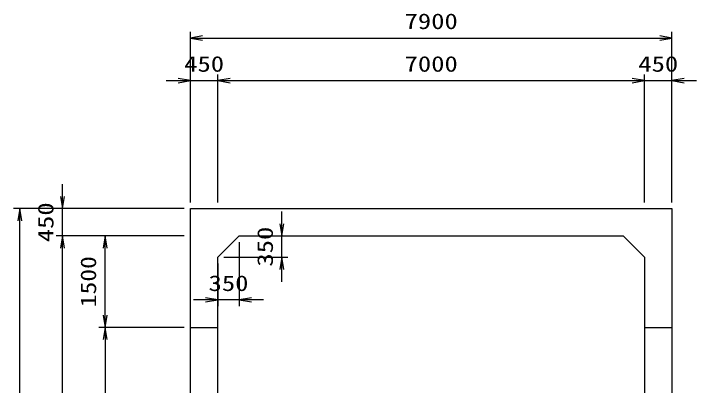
# Model space of a CAD drawing. Units: millimetres at full size. Extents: x 0 to 84100, y 0 to 59400.
# Drawn here: x 35200 to 46400, y 36498 to 42600 of the extents above; entities that cross this region are included whole.
import ezdxf
from ezdxf.enums import TextEntityAlignment as Align

# ---------------------------------------------------------------- set-up
doc = ezdxf.new("R2010")
doc.units = ezdxf.units.MM
doc.layers.add('D-STR-DIM', color=7, linetype='Continuous', lineweight=25)
doc.layers.add('D-STR-STRn', color=1, linetype='Continuous', lineweight=25)
doc.styles.add('ＭＳ ゴシック', font='')
doc.styles.get('ＭＳ ゴシック').set_extended_font_data('MS Gothic')

# ---------------------------------------------------------------- blocks, each defined once
blk = doc.blocks.new('open_arrow')
at = {"color": 0, "linetype": 'Continuous', "lineweight": -2}
blk.add_lwpolyline([(7.5, 1.25), (0, 0), (7.5, -1.25)], dxfattribs=at)

msp = doc.modelspace()

# ---------------------------------------------------------------- linework, layer by layer
at = {"layer": 'D-STR-DIM'}
for p, q in [((38100, 39500), (38100, 42300)), ((46000, 39500), (46000, 42300)), ((38100, 42200), (46000, 42200)), ((38100, 39500), (38100, 41600)), ((38550, 39500), (38550, 41600)), ((38550, 39500), (38550, 41600)), ((45550, 39500), (45550, 41600)), ((45550, 39500), (45550, 41600)), ((46000, 39500), (46000, 41600)), ((37700, 41500), (38950, 41500)), ((38550, 41500), (45550, 41500)), ((45150, 41500), (46400, 41500)), ((36000, 38550), (36000, 39800)), ((38000, 39400), (35200, 39400)), ((35300, 32400), (35300, 39400)), ((38000, 39400), (35900, 39400)), ((39600, 38200), (39600, 39350)), ((38000, 38950), (35900, 38950)), ((38000, 38950), (35900, 38950)), ((36000, 32950), (36000, 38950)), ((38000, 38950), (36600, 38950)), ((36700, 37450), (36700, 38950)), ((39000, 38950), (39700, 38950)), ((38900, 38850), (38900, 37800)), ((38650, 38600), (39700, 38600)), ((38550, 38500), (38550, 37800)), ((39300, 37900), (38150, 37900)), ((38000, 37450), (36600, 37450)), ((38000, 37450), (36600, 37450)), ((36700, 37450), (36700, 32950))]:
    msp.add_line(p, q, dxfattribs=at)
at = {"layer": 'D-STR-STRn'}
for p, q in [((38100, 39400), (46000, 39400)), ((38100, 32400), (38100, 39400)), ((46000, 39400), (46000, 32400)), ((38550, 38600), (38900, 38950)), ((38900, 38950), (45200, 38950)), ((45200, 38950), (45550, 38600)), ((38550, 33300), (38550, 38600)), ((45550, 38600), (45550, 33300)), ((38100, 37450), (38550, 37450)), ((45550, 37450), (46000, 37450))]:
    msp.add_line(p, q, dxfattribs=at)

# ---------------------------------------------------------------- block references
at = {"layer": 'D-STR-DIM', "xscale": 26.7, "yscale": 26.7}
for p in [(38100, 42200), (38550, 41500), (38550, 41500), (46000, 41500), (38900, 37900)]:
    msp.add_blockref('open_arrow', p, dxfattribs=at)
for p, rotation in [((46000, 42200), 180), ((38100, 41500), 180), ((45550, 41500), 180), ((45550, 41500), 180), ((36000, 39400), 90), ((35300, 39400), 270), ((39600, 38950), 90), ((36000, 38950), 270), ((36000, 38950), 270), ((36700, 38950), 270), ((39600, 38600), 270), ((38550, 37900), 180), ((36700, 37450), 90), ((36700, 37450), 270)]:
    msp.add_blockref('open_arrow', p, dxfattribs=dict(at, rotation=rotation))

# ---------------------------------------------------------------- texts
at = {"layer": 'D-STR-DIM', "style": 'ＭＳ ゴシック', "width": 1.25}
for s, p in [('7900', (42050, 42475)), ('450', (38325, 41775)), ('7000', (42050, 41775)), ('450', (45775, 41775)), ('350', (38725, 38175))]:
    msp.add_text(s, height=256.6, dxfattribs=at).set_placement(p, align=Align.MIDDLE_CENTER)
at = {"layer": 'D-STR-DIM', "style": 'ＭＳ ゴシック'}
for s, width, p in [('450', 1.25, (35725, 39175)), ('350', 1.25, (39325, 38775)), ('1500', 1.2, (36425, 38200))]:
    msp.add_text(s, height=256.6, rotation=90, dxfattribs=dict(at, width=width)).set_placement(p, align=Align.MIDDLE_CENTER)

doc.saveas('drawing.dxf')
